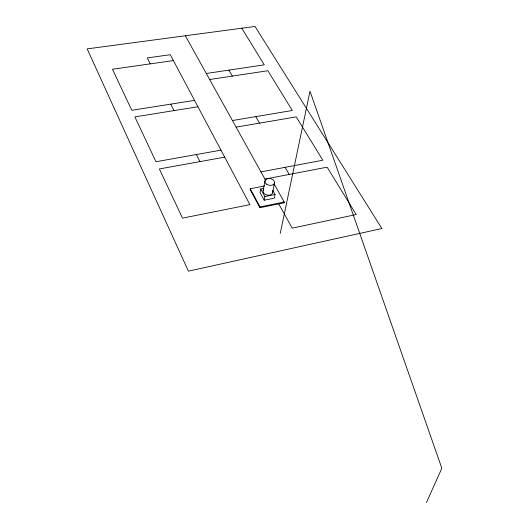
<?xml version="1.0" encoding="UTF-8"?>
<svg xmlns="http://www.w3.org/2000/svg" width="529" height="529" viewBox="0 0 529 529"><rect width="100%" height="100%" fill="white"/><g stroke="black" fill="none" stroke-linecap="round" stroke-linejoin="round"><path stroke-width="0.79" d="M264.586 185.963L250.243 188.754L250.105 189.527L259.884 207.705L284.047 202.812L284.212 202.038L274.148 184.105L273.996 184.879M263.826 188.317L260.711 188.926L260.037 192.582L264.189 200.207L274.333 198.177L275.06 194.527L272.752 190.394M259.884 207.705L260.03 206.925L250.243 188.754M263.158 190.638L264.996 180.773M264.189 200.207L264.884 196.543L260.711 188.926M272.574 192.9L274.498 183.054M280.231 233.461L310.001 91.219L441.834 468.225L426.453 502.55M260.03 206.925L284.212 202.038M264.884 196.543L275.06 194.527M264.956 179.093L327.107 167.171L356.196 214.543L292.2 228.151L278.578 203.625M260.956 171.892L322.829 160.208L296.227 116.883L236.086 127.125M224.686 157.139L159.361 168.949L182.498 218.14L249.919 204.63L170.272 54.712L147.254 57.925L150.269 63.864M220.983 150.163L155.969 161.729L134.875 116.883L197.925 106.772M232.429 120.539L292.306 110.501L267.886 70.727L209.649 79.522M194.533 100.378L131.774 110.29L112.465 69.239L173.386 60.577M206.29 73.478L264.282 64.855L241.779 28.216M228.892 70.119L232.35 76.097M255.778 116.625L259.541 123.131M285.098 167.329L289.211 174.444M283.246 201.377L284.047 202.812M185.342 35.76L265.756 180.534M170.735 104.14L174.015 110.607M196.345 154.547L199.936 161.616M272.422 191.134A4.847 3.379 10.8 0 1 267.343 195.122A4.847 3.379 10.8 0 1 263.74 189.633M381.885 228.528L188.397 271.152L87.166 48.88L255.004 26.45L381.885 228.528M266.629 184.224A4.893 3.372 10.8 0 0 274.518 182.981A4.893 3.372 10.8 0 0 268.091 178.564A4.893 3.372 10.8 0 0 266.629 184.224"/></g></svg>
